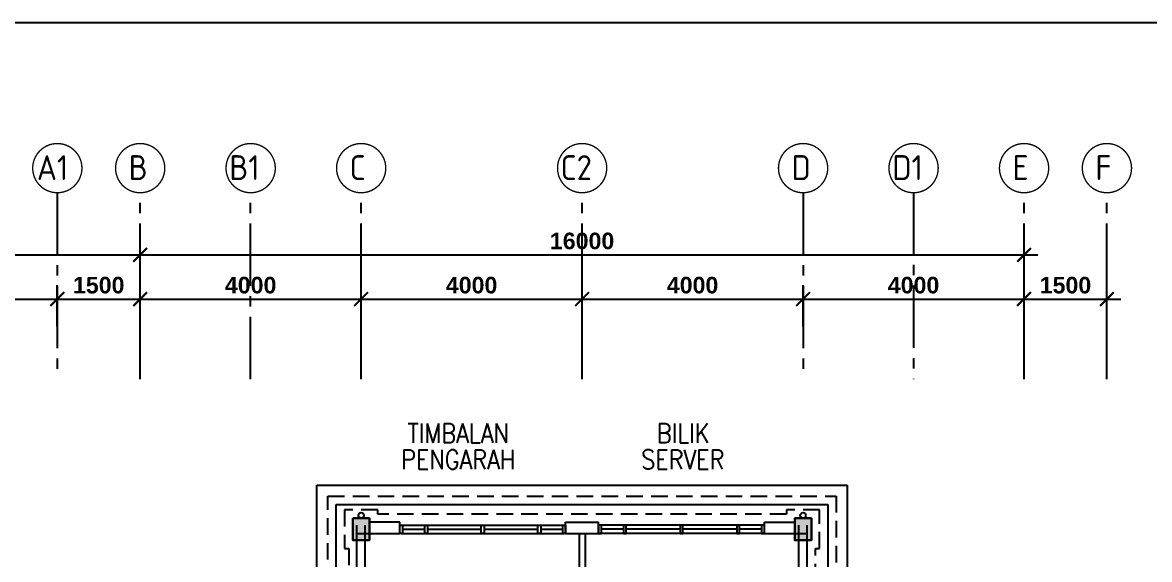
# Model space of a CAD drawing. Header units: inches. Extents: x 16928 to 514628, y -1471 to 241387.
# Drawn here: x 300813 to 321212, y 53684 to 63403 of the extents above; entities that cross this region are included whole.
import ezdxf
from ezdxf.enums import TextEntityAlignment as Align

# ---------------------------------------------------------------- set-up
doc = ezdxf.new("R2010")
doc.units = ezdxf.units.IN
doc.header["$MEASUREMENT"] = 0
doc.linetypes.add('CENTER2', pattern=[1.125, 0.75, -0.125, 0.125, -0.125])
doc.linetypes.add('HIDDEN', pattern=[0.375, 0.25, -0.125])
doc.layers.add('COLUMN', color=8, linetype='Continuous', lineweight=30)
doc.layers.add('t3', color=8, linetype='Continuous', lineweight=25)
for name, color, linetype in [('DIM', 4, 'Continuous'), ('DOWNPIPE', 8, 'Continuous'), ('GRID', 8, 'CENTER2'), ('GRID-TEXT', 8, 'Continuous'), ('LW', 2, 'Continuous'), ('partition', 8, 'Continuous'), ('t.block', 4, 'Continuous'), ('WALL', 1, 'Continuous'), ('WIN', 9, 'Continuous')]:
    doc.layers.add(name, color=color, linetype=linetype)
doc.styles.add('LAILA', font='romans.shx', dxfattribs={"width": 0.85})
doc.styles.add('STYLE1', font='ISOCP.SHX')
doc.styles.add('style2', font='sanssb__.ttf', dxfattribs={"height": 1200})

# ---------------------------------------------------------------- blocks, each defined once
blk = doc.blocks.new('_ARCHTICK')
at = {"color": 0, "linetype": 'ByBlock', "const_width": 0.15}
blk.add_lwpolyline([(-0.5, -0.5), (0.5, 0.5)], dxfattribs=at)
blk = doc.blocks.new('WIN')
at = {"layer": 'WIN', "color": 1}
for p, q in [((-2479668, -915155), (-2476718, -915155)), ((-2479668, -915305), (-2476718, -915305)), ((-2479643, -915230), (-2479243, -915230)), ((-2479193, -915230), (-2478218, -915230)), ((-2478168, -915230), (-2477193, -915230)), ((-2477143, -915230), (-2476743, -915230))]:
    blk.add_line(p, q, dxfattribs=at)
for points in [[(-2479693, -915305), (-2479643, -915305), (-2479643, -915155), (-2479693, -915155)], [(-2479243, -915305), (-2479193, -915305), (-2479193, -915155), (-2479243, -915155)], [(-2478218, -915305), (-2478168, -915305), (-2478168, -915155), (-2478218, -915155)], [(-2477193, -915305), (-2477143, -915305), (-2477143, -915155), (-2477193, -915155)], [(-2476743, -915305), (-2476693, -915305), (-2476693, -915155), (-2476743, -915155)]]:
    blk.add_lwpolyline(points, close=True, dxfattribs=at)

msp = doc.modelspace()

# ---------------------------------------------------------------- linework, layer by layer
at = {"layer": 'COLUMN'}
for points in [[(306792, 54431), (307092, 54431), (307092, 54031), (306792, 54031)], [(315092, 54431), (314792, 54431), (314792, 54031), (315092, 54031)]]:
    msp.add_lwpolyline(points, close=True, dxfattribs=at)
for points in [[(306792, 54431), (307092, 54431), (306792, 54031), (307092, 54031)], [(315092, 54431), (314792, 54431), (315092, 54031), (314792, 54031)]]:
    msp.add_solid(points, dxfattribs=at)
at = {"layer": 'DIM'}
for p, q in [((302942, 58702), (302942, 59447)), ((302942, 58702), (302942, 59447)), ((318942, 58702), (318942, 59447)), ((297192, 59197), (303192, 59197)), ((302692, 59197), (319192, 59197)), ((301442, 57902), (301442, 58647)), ((301442, 57902), (301442, 58647)), ((302942, 57902), (302942, 58647)), ((302942, 57902), (302942, 58647)), ((306942, 57902), (306942, 58647)), ((306942, 57902), (306942, 58647)), ((310942, 57902), (310942, 58647)), ((310942, 57902), (310942, 58647)), ((314942, 57902), (314942, 58647)), ((314942, 57902), (314942, 58647)), ((318942, 57902), (318942, 58647)), ((318942, 57902), (318942, 58647)), ((320442, 57902), (320442, 58647)), ((297192, 58397), (301692, 58397)), ((301192, 58397), (303192, 58397)), ((302692, 58397), (307192, 58397)), ((306692, 58397), (311192, 58397)), ((310692, 58397), (315192, 58397)), ((314692, 58397), (319192, 58397)), ((318692, 58397), (320692, 58397))]:
    msp.add_line(p, q, dxfattribs=at)
at = {"layer": 'DOWNPIPE'}
for centre in [(306942, 54481), (314942, 54481)]:
    msp.add_circle(centre, 50, dxfattribs=at)
at = {"layer": 'GRID', "ltscale": 1500}
for p, q in [((301442, 60322), (301442, 56950)), ((302942, 56950), (302942, 60322)), ((304942, 56950), (304942, 60259)), ((306942, 56950), (306942, 60322)), ((310942, 56950), (310942, 60322)), ((314942, 60322), (314942, 56950)), ((316942, 60328), (316942, 56950)), ((318942, 56950), (318942, 60322)), ((320442, 56950), (320442, 60322))]:
    msp.add_line(p, q, dxfattribs=at)
at = {"layer": 'GRID-TEXT', "const_width": 24.7}
for points in [[(301888, 60767, 1), (300997, 60767, 0.414214), (301442, 60322, 0.414214), (301888, 60767, 1)], [(303388, 60767, 1), (302497, 60767, 0.414214), (302942, 60322, 0.414214), (303388, 60767, 1)], [(305388, 60767, 1), (304497, 60767, 0.414214), (304942, 60322, 0.414214), (305388, 60767, 1)], [(307388, 60767, 1), (306497, 60767, 0.414214), (306942, 60322, 0.414214), (307388, 60767, 1)], [(311388, 60767, 1), (310497, 60767, 0.414214), (310942, 60322, 0.414214), (311388, 60767, 1)], [(315388, 60767, 1), (314497, 60767, 0.414214), (314942, 60322, 0.414214), (315388, 60767, 1)], [(317388, 60767, 1), (316497, 60767, 0.414214), (316942, 60322, 0.414214), (317388, 60767, 1)], [(319388, 60767, 1), (318497, 60767, 0.414214), (318942, 60322, 0.414214), (319388, 60767, 1)], [(320888, 60767, 1), (319997, 60767, 0.414214), (320442, 60322, 0.414214), (320888, 60767, 1)]]:
    msp.add_lwpolyline(points, format="xyb", dxfattribs=at)
at = {"layer": 'LW'}
for p, q in [((306142, 52531), (306142, 55031)), ((306142, 55031), (315742, 55031)), ((315742, 55031), (315742, 52531)), ((306492, 52181), (306492, 54681)), ((306492, 54681), (315392, 54681)), ((315392, 54681), (315392, 52181)), ((314242, 54156), (314242, 54356))]:
    msp.add_line(p, q, dxfattribs=at)
at = {"layer": 'LW', "linetype": 'HIDDEN', "ltscale": 1200}
for p, q in [((306342, 52331), (306342, 54831)), ((306342, 54831), (315542, 54831)), ((315542, 54831), (315542, 52331))]:
    msp.add_line(p, q, dxfattribs=at)
msp.add_lwpolyline([(318642, 51956), (315167, 51956), (315167, 53881), (315242, 53881), (315242, 54581), (314642, 54581), (314642, 54506), (307242, 54506), (307242, 54581), (306642, 54581), (306642, 53881), (306717, 53881), (306717, 51956), (303242, 51956)], dxfattribs=at)
at = {"layer": 'partition'}
for p, q in [((310887, 54156), (310887, 49176)), ((310997, 54156), (310997, 49176))]:
    msp.add_line(p, q, dxfattribs=at)
at = {"layer": 't.block', "color": 7, "ltscale": 0.5}
msp.add_lwpolyline([(380671, -1460), (285816, -1460), (285816, 63403), (380671, 63403)], close=True, dxfattribs=at)
at = {"layer": 'WALL'}
for p, q in [((306867, 51656), (306867, 54306)), ((307017, 51656), (307017, 54306)), ((307642, 54356), (307092, 54356)), ((307642, 54156), (307642, 54356)), ((310642, 54156), (310642, 54356)), ((310642, 54356), (311242, 54356)), ((311242, 54156), (311242, 54356)), ((314242, 54356), (314792, 54356)), ((314867, 51656), (314867, 54306)), ((315017, 51656), (315017, 54306)), ((306867, 54156), (307642, 54156)), ((310642, 54156), (311242, 54156)), ((314242, 54156), (315017, 54156))]:
    msp.add_line(p, q, dxfattribs=at)

# ---------------------------------------------------------------- block references
at = {"layer": 'DIM', "xscale": 250, "yscale": 250, "zscale": 250, "rotation": 180}
for p in [(302942, 59197), (301442, 58397), (302942, 58397), (306942, 58397), (310942, 58397), (314942, 58397), (318942, 58397)]:
    msp.add_blockref('_ARCHTICK', p, dxfattribs=at)
at = {"layer": 'DIM', "xscale": 250, "yscale": 250, "zscale": 250}
for p in [(302942, 59197), (318942, 59197), (301442, 58397), (302942, 58397), (306942, 58397), (310942, 58397), (314942, 58397), (318942, 58397), (320442, 58397)]:
    msp.add_blockref('_ARCHTICK', p, dxfattribs=at)
at = {"layer": 'WIN', "xscale": -1, "rotation": 180}
msp.add_blockref('WIN', (2787336, -860999), dxfattribs=at)
at = {"layer": 'WIN', "rotation": 180}
msp.add_blockref('WIN', (-2165451, -860999), dxfattribs=at)

# ---------------------------------------------------------------- texts
at = {"layer": 'DIM', "char_height": 300, "attachment_point": 5, "style": 'style2'}
for s, insert in [('\\A1;16000', (310942, 59447)), ('\\A1;1500', (302192, 58647)), ('\\A1;4000', (304942, 58647)), ('\\A1;4000', (308942, 58647)), ('\\A1;4000', (312942, 58647)), ('\\A1;4000', (316942, 58647)), ('\\A1;1500', (319692, 58647))]:
    msp.add_mtext(s, dxfattribs=dict(at, insert=insert))
at = {"layer": 'GRID-TEXT', "style": 'STYLE1'}
for s, p in [('A1', (301072, 60552)), ('B', (302734, 60552)), ('B1', (304556, 60552)), ('C', (306734, 60552)), ('C2', (310553, 60552)), ('D', (314734, 60552)), ('D1', (316558, 60552)), ('E', (318734, 60552)), ('F', (320234, 60552))]:
    msp.add_text(s, height=450, dxfattribs=at).set_placement(p)
at = {"layer": 't3', "style": 'LAILA', "width": 0.85}
for s, p in [('TIMBALAN', (307781, 56142)), ('BILIK', (312294, 56142)), ('PENGARAH', (307666, 55668)), ('SERVER', (312012, 55668))]:
    msp.add_text(s, height=350, dxfattribs=at).set_placement(p, align=Align.TOP_LEFT)

doc.saveas('drawing.dxf')
